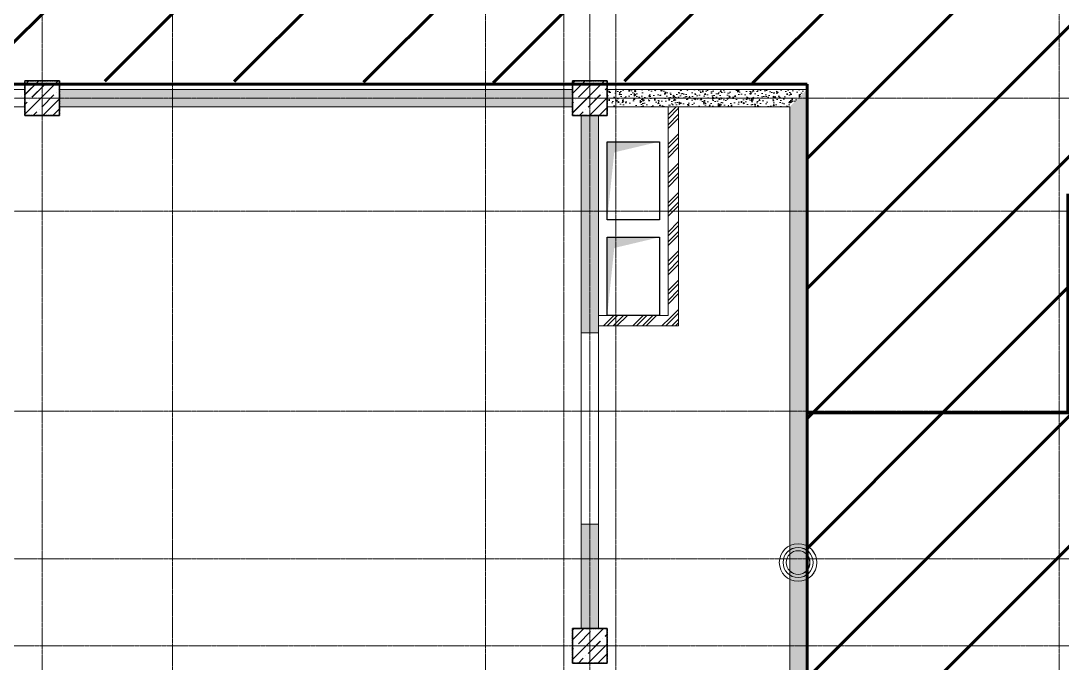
# Model space of a CAD drawing. Header units: millimetres. Extents: x 470010 to 1231400, y -134005 to 421770.
# Drawn here: x 678927 to 690908, y -11611 to -4221 of the extents above; entities that cross this region are included whole.
import ezdxf
from ezdxf.enums import TextEntityAlignment as Align

# ---------------------------------------------------------------- set-up
doc = ezdxf.new("R2010")
doc.units = ezdxf.units.MM
doc.linetypes.add('CENTER2', pattern=[28.575, 19.05, -3.175, 3.175, -3.175])
doc.linetypes.add('HIDDEN2', pattern=[4.7625, 3.175, -1.5875])
doc.layers.get('Defpoints').update_dxf_attribs({"color": 140})
for name, color, linetype, lineweight in [('0) шп потолок', 3, 'Continuous', 60), ('АР_Колонны', 70, 'Continuous', 30), ('АР_Стены ЖБ', 7, 'Continuous', 35), ('АР_Стены кирпич', 32, 'Continuous', 20), ('АР_Стены ПЕНОблок', 52, 'Continuous', 20), ('АР_Штриховка', 8, 'Continuous', 0)]:
    doc.layers.add(name, color=color, linetype=linetype, lineweight=lineweight)
doc.layers.add('АР_Делит', color=120, linetype='Continuous', lineweight=0, plot=False)
doc.layers.add('РД_Проем', color=230, linetype='Continuous', lineweight=0, plot=False)
doc.layers.add('РД_Оси_100', color=7, linetype='Continuous', lineweight=0, true_color=0x525252)
doc.layers.add('РД_проем_инж перемыч_подсчет', color=50, linetype='Continuous', plot=False)
doc.styles.add('style1', font='ARIALN.TTF')

# ---------------------------------------------------------------- blocks, each defined once
blk = doc.blocks.new('СОШ_2200_АР_ОСИ_М100_28.05.24')
at = {"layer": 'АР_Делит', "color": 251, "linetype": 'CENTER2', "true_color": 0x636466}
for p, q in [((-5954.958, 87200), (47367.08, 87200)), ((-5954.958, 83200), (47367.08, 83200))]:
    blk.add_line(p, q, dxfattribs=at)
at = {"layer": 'РД_Оси_100', "color": 251, "linetype": 'CENTER2', "true_color": 0x636466}
for p, q in [((-5954.958, 88500), (119910, 88500)), ((-5954.958, 84900), (119910, 84900)), ((119910, 82200), (-5954.958, 82200))]:
    blk.add_line(p, q, dxfattribs=at)
for points in [[(13200, -6155), (12900, -5755), (12900, 139538.679), (13220.167, 139939.357)], [(6300, -6195.83), (6300, 139538.679), (6450, 139938.679)], [(7800, -6155), (7800, 139938.679)], [(11400, 139938.679), (11400, -6155)], [(12000.12, -6155), (12300, -5755), (12300, 139538.679), (12000, 139938.679)], [(12600, -6155), (12600, 139938.679)], [(17850, 139938.679), (18000, 139538.679), (18000, -6194.092)]]:
    blk.add_lwpolyline(points, dxfattribs=at)
blk = doc.blocks.new('A$C9108343f')
at = {"layer": 'АР_Штриховка', "linetype": 'Continuous', "lineweight": 0, "true_color": 0x000000}
h = blk.add_hatch(dxfattribs=at)
h.set_pattern_fill('AR-CONC', color=18, angle=-315, style=0)
h.set_pattern_definition([(95, (-63444.08, -115658.25), (140.09465, 117.55338), [19.05, -209.55]), (40, (-63444.08, -115658.25), (-160.01845, 110.17673), [15.24, -167.64058]), (145.451445, (-63432.4, -115648.45), (-19.9238, 227.7301), [16.19001, -178.09024]), (91.1842, (-63480, -115622.33), (221.41024, 161.95341), [28.575, -314.325]), (141.63556, (-63461.55, -115608.83), (-7.08662, 342.82676), [24.28502, -267.1356]), (36.18415, (-63480, -115622.33), (-7.08662, 342.82676), [22.85997, -251.45973]), (66, (-63453.06, -115613.35), (179.51998, 34.89515), [19.05, -209.55]), (11, (-63453.06, -115613.35), (-86.53993, 173.9412), [15.24, -167.64]), (116.451445, (-63438.1, -115610.44), (92.98005, 208.83634), [16.19001, -178.08994]), (82.5, (-63444.08, -115658.25), (-57.60547, 61.973414), [0, -165.608, 0, -170.18, 0, -168.275]), (52.5, (-63444.08, -115658.25), (-23.589727, 118.087), [0, -97.028, 0, -161.798, 0, -64.135]), (12.5, (-63484.135, -115698.3), (99.927863, 91.826196), [0, -63.5, 0, -198.12, 0, -262.89]), (2.5, (-63502.1, -115716.26), (86.763904, 122.72239), [0, -82.55, 0, -131.572, 0, -186.69])])
h.paths.add_polyline_path([(13654, 95355), (13654, 95155), (19555, 95155), (19555, 95355)], flags=0)
h = blk.add_hatch(dxfattribs=at)
h.set_pattern_fill('AR-CONC', color=18, angle=45, style=0)
h.set_pattern_definition([(95, (-63444.08, -115658.25), (140.09465, 117.55338), [19.05, -209.55]), (40, (-63444.08, -115658.25), (-160.01845, 110.17673), [15.24, -167.64058]), (145.451445, (-63432.4, -115648.45), (-19.9238, 227.7301), [16.19001, -178.09024]), (91.1842, (-63480, -115622.33), (221.41024, 161.95341), [28.575, -314.325]), (141.63556, (-63461.55, -115608.83), (-7.08662, 342.82676), [24.28502, -267.1356]), (36.18415, (-63480, -115622.33), (-7.08662, 342.82676), [22.85997, -251.45973]), (66, (-63453.06, -115613.35), (179.51998, 34.89515), [19.05, -209.55]), (11, (-63453.06, -115613.35), (-86.53993, 173.9412), [15.24, -167.64]), (116.451445, (-63438.1, -115610.44), (92.98005, 208.83634), [16.19001, -178.08994]), (82.5, (-63444.08, -115658.25), (-57.60547, 61.973414), [0, -165.608, 0, -170.18, 0, -168.275]), (52.5, (-63444.08, -115658.25), (-23.589727, 118.087), [0, -97.028, 0, -161.798, 0, -64.135]), (12.5, (-63484.135, -115698.3), (99.927863, 91.826196), [0, -63.5, 0, -198.12, 0, -262.89]), (2.5, (-63502.1, -115716.26), (86.763904, 122.72239), [0, -82.55, 0, -131.572, 0, -186.69])])
h.paths.add_polyline_path([(19955, 95355), (19955, 95155), (20655, 95155), (20655, 95355)], flags=0)
h.paths.add_polyline_path([(20655, 95355), (20655, 95155), (22055, 95155), (22255, 95355)], flags=0)
h = blk.add_hatch(dxfattribs=at)
h.set_pattern_fill('AR-CONC', color=18, angle=-315, style=0)
h.set_pattern_definition([(95, (-63444.08, -115658.25), (140.09465, 117.55338), [19.05, -209.55]), (40, (-63444.08, -115658.25), (-160.01845, 110.17673), [15.24, -167.64058]), (145.451445, (-63432.4, -115648.45), (-19.9238, 227.7301), [16.19001, -178.09024]), (91.1842, (-63480, -115622.33), (221.41024, 161.95341), [28.575, -314.325]), (141.63556, (-63461.55, -115608.83), (-7.08662, 342.82676), [24.28502, -267.1356]), (36.18415, (-63480, -115622.33), (-7.08662, 342.82676), [22.85997, -251.45973]), (66, (-63453.06, -115613.35), (179.51998, 34.89515), [19.05, -209.55]), (11, (-63453.06, -115613.35), (-86.53993, 173.9412), [15.24, -167.64]), (116.451445, (-63438.1, -115610.44), (92.98005, 208.83634), [16.19001, -178.08994]), (82.5, (-63444.08, -115658.25), (-57.60547, 61.973414), [0, -165.608, 0, -170.18, 0, -168.275]), (52.5, (-63444.08, -115658.25), (-23.589727, 118.087), [0, -97.028, 0, -161.798, 0, -64.135]), (12.5, (-63484.135, -115698.3), (99.927863, 91.826196), [0, -63.5, 0, -198.12, 0, -262.89]), (2.5, (-63502.1, -115716.26), (86.763904, 122.72239), [0, -82.55, 0, -131.572, 0, -186.69])])
h.paths.add_polyline_path([(22255, 95355), (22055, 95155), (22055, 85235), (22255, 85035)], flags=0)
h = blk.add_hatch(dxfattribs=at)
h.set_pattern_fill('ANSI32', color=18, scale=25, angle=-360, style=0)
h.set_pattern_definition([(45, (-63444.08, -115658.25), (-168.3798, 168.3798), []), (45, (-63331.83, -115658.25), (-168.3798, 168.3798), [])])
h.paths.add_polyline_path([(20655, 92755), (20775, 92635), (20775, 95155), (20655, 95155)], flags=0)
h = blk.add_hatch(dxfattribs=at)
h.set_pattern_fill('AR-CONC', color=18, angle=-315, style=0)
h.set_pattern_definition([(95, (-63444.08, -115658.25), (140.09465, 117.55338), [19.05, -209.55]), (40, (-63444.08, -115658.25), (-160.01845, 110.17673), [15.24, -167.64058]), (145.451445, (-63432.4, -115648.45), (-19.9238, 227.7301), [16.19001, -178.09024]), (91.1842, (-63480, -115622.33), (221.41024, 161.95341), [28.575, -314.325]), (141.63556, (-63461.55, -115608.83), (-7.08662, 342.82676), [24.28502, -267.1356]), (36.18415, (-63480, -115622.33), (-7.08662, 342.82676), [22.85997, -251.45973]), (66, (-63453.06, -115613.35), (179.51998, 34.89515), [19.05, -209.55]), (11, (-63453.06, -115613.35), (-86.53993, 173.9412), [15.24, -167.64]), (116.451445, (-63438.1, -115610.44), (92.98005, 208.83634), [16.19001, -178.08994]), (82.5, (-63444.08, -115658.25), (-57.60547, 61.973414), [0, -165.608, 0, -170.18, 0, -168.275]), (52.5, (-63444.08, -115658.25), (-23.589727, 118.087), [0, -97.028, 0, -161.798, 0, -64.135]), (12.5, (-63484.135, -115698.3), (99.927863, 91.826196), [0, -63.5, 0, -198.12, 0, -262.89]), (2.5, (-63502.1, -115716.26), (86.763904, 122.72239), [0, -82.55, 0, -131.572, 0, -186.69])])
h.paths.add_polyline_path([(19855, 95055), (19655, 95055), (19655, 92555), (19855, 92555)], flags=0)
h.paths.add_polyline_path([(19855, 90355), (19655, 90355), (19655, 89155), (19855, 89155)], flags=0)
h = blk.add_hatch(dxfattribs=at)
h.set_pattern_fill('ANSI32', color=18, scale=25, angle=360, style=0)
h.set_pattern_definition([(45, (-63444.08, -115658.25), (-168.3798, 168.3798), []), (45, (-63331.83, -115658.25), (-168.3798, 168.3798), [])])
h.paths.add_polyline_path([(20775, 92635), (20655, 92755), (19855, 92755), (19855, 92635)], flags=0)
at = {"color": 18, "linetype": 'Continuous', "true_color": 0x000000}
for p, q in [((19955, 93855), (19955, 94755)), ((19955, 94755), (20555, 94755)), ((20555, 94755), (20555, 93855)), ((20555, 93855), (19955, 93855)), ((19955, 92755), (19955, 93655)), ((19955, 93655), (20555, 93655)), ((20555, 93655), (20555, 92755)), ((20555, 92755), (19955, 92755))]:
    blk.add_line(p, q, dxfattribs=at)
for points in [[(19955, 93855), (19955, 94755), (20036, 94632), (20555, 94755)], [(19955, 92755), (19955, 93655), (20036, 93532), (20555, 93655)]]:
    blk.add_solid(points, dxfattribs=at)
at = {"layer": '0) шп потолок'}
for points in [[(22255, 95417), (7555, 95417)], [(22255, 95417), (22255, 91635), (25255, 91635), (25255, 94155)], [(19855, 85035), (22255, 85035), (22255, 95355), (22255, 95355)], [(26875, 84175), (26875, 91635), (22255, 91635)]]:
    blk.add_lwpolyline(points, dxfattribs=at)
at = {"layer": 'АР_Делит', "color": 18, "true_color": 0x000000}
for radius in [216, 173, 136]:
    blk.add_circle((22151, 89913), radius, dxfattribs=at)
at = {"layer": 'АР_Колонны', "color": 18, "linetype": 'HIDDEN2', "lineweight": 25, "true_color": 0x000000}
for p, q in [((13255, 95455), (13655, 95455)), ((13255, 95055), (13255, 95455)), ((13655, 95455), (13655, 95055)), ((19555, 95455), (19955, 95455)), ((19555, 95055), (19555, 95455)), ((19955, 95455), (19955, 95055)), ((13655, 95055), (13255, 95055)), ((19955, 95055), (19555, 95055)), ((19555, 89155), (19955, 89155)), ((19555, 88755), (19555, 89155)), ((19955, 89155), (19955, 88755)), ((19955, 88755), (19555, 88755))]:
    blk.add_line(p, q, dxfattribs=at)
at = {"layer": 'АР_Колонны', "color": 18, "linetype": 'Continuous', "lineweight": 15, "true_color": 0x000000}
for p, q in [((13655, 95455), (13255, 95455)), ((13255, 95455), (13255, 95055)), ((13655, 95455), (13255, 95455)), ((13255, 95455), (13255, 95055)), ((13655, 95055), (13655, 95455)), ((13655, 95055), (13655, 95455)), ((19955, 95455), (19555, 95455)), ((19555, 95455), (19555, 95055)), ((19955, 95455), (19555, 95455)), ((19555, 95455), (19555, 95055)), ((19955, 95055), (19955, 95455)), ((19955, 95055), (19955, 95455)), ((13255, 95055), (13655, 95055)), ((13255, 95055), (13655, 95055)), ((19555, 95055), (19955, 95055)), ((19555, 95055), (19955, 95055)), ((19955, 89155), (19555, 89155)), ((19555, 89155), (19555, 88755)), ((19955, 89155), (19555, 89155)), ((19555, 89155), (19555, 88755)), ((19955, 88755), (19955, 89155)), ((19955, 88755), (19955, 89155)), ((19555, 88755), (19955, 88755)), ((19555, 88755), (19955, 88755))]:
    blk.add_line(p, q, dxfattribs=at)
at = {"layer": 'АР_Стены ЖБ', "color": 18, "linetype": 'Continuous', "lineweight": 30, "true_color": 0x000000}
for p, q in [((13655, 95455), (13255, 95455)), ((13255, 95455), (13255, 95055)), ((13655, 95055), (13655, 95455)), ((19955, 95455), (19555, 95455)), ((19555, 95455), (19555, 95055)), ((19955, 95055), (19955, 95455)), ((13255, 95055), (13655, 95055)), ((19555, 95055), (19955, 95055)), ((19955, 89155), (19555, 89155)), ((19555, 89155), (19555, 88755)), ((19955, 88755), (19955, 89155)), ((19555, 88755), (19955, 88755))]:
    blk.add_line(p, q, dxfattribs=at)
at = {"layer": 'АР_Стены кирпич', "color": 18, "linetype": 'Continuous', "lineweight": 20, "true_color": 0x000000}
for p, q in [((20775, 95155), (20655, 95155)), ((20655, 95155), (20655, 92755)), ((20775, 92635), (20775, 95155)), ((20655, 92755), (19855, 92755)), ((19855, 92755), (19855, 92635)), ((19855, 92635), (20775, 92635))]:
    blk.add_line(p, q, dxfattribs=at)
at = {"layer": 'АР_Стены ПЕНОблок', "color": 18, "linetype": 'Continuous', "lineweight": 20, "true_color": 0x000000}
for p, q in [((13256, 95355), (9905, 95355)), ((13256, 95155), (13256, 95355)), ((13654, 95355), (13654, 95155)), ((19555, 95355), (13654, 95355)), ((19555, 95155), (19555, 95355)), ((19955, 95355), (19955, 95155)), ((20655, 95355), (19955, 95355)), ((22255, 95355), (20655, 95355)), ((22255, 85035), (22255, 95355)), ((9905, 95155), (13256, 95155)), ((13654, 95155), (19555, 95155)), ((19955, 95155), (20655, 95155)), ((20655, 95155), (22055, 95155)), ((22055, 95155), (22055, 85235)), ((19855, 95055), (19655, 95055)), ((19655, 95055), (19655, 92555)), ((19855, 92555), (19855, 95055)), ((19655, 92555), (19855, 92555)), ((19855, 90355), (19655, 90355)), ((19655, 90355), (19655, 89155)), ((19855, 89155), (19855, 90355)), ((19655, 89155), (19855, 89155))]:
    blk.add_line(p, q, dxfattribs=at)
at = {"layer": 'АР_Штриховка', "color": 18, "linetype": 'Continuous', "lineweight": 5, "true_color": 0x000000}
for p, q in [((13255, 95296), (13414, 95455)), ((13255, 95071), (13639, 95455)), ((13255, 95408), (13302, 95455)), ((13337, 95266), (13477, 95406)), ((13505, 95434), (13505, 95434)), ((19555, 95309), (19701, 95455)), ((19555, 95085), (19925, 95455)), ((19555, 95422), (19588, 95455)), ((19623, 95266), (19764, 95406)), ((19792, 95434), (19792, 95434)), ((19932, 95350), (19955, 95373)), ((13449, 95153), (13590, 95294)), ((13618, 95322), (13618, 95322)), ((13646, 95350), (13655, 95359)), ((19736, 95153), (19876, 95294)), ((19750, 95055), (19955, 95260)), ((19904, 95322), (19904, 95322)), ((13255, 95183), (13281, 95209)), ((13309, 95237), (13309, 95237)), ((13463, 95055), (13655, 95247)), ((13576, 95055), (13655, 95134)), ((19555, 95197), (19567, 95209)), ((19595, 95237), (19595, 95237)), ((19862, 95055), (19955, 95148)), ((13351, 95055), (13393, 95097)), ((13421, 95125), (13421, 95125)), ((19637, 95055), (19679, 95097)), ((19707, 95125), (19707, 95125)), ((19555, 89023), (19687, 89155)), ((19555, 88799), (19911, 89155)), ((19555, 89136), (19574, 89155)), ((19792, 89148), (19792, 89148)), ((19623, 88979), (19764, 89120)), ((19904, 89035), (19904, 89035)), ((19932, 89064), (19955, 89087)), ((19555, 88911), (19567, 88923)), ((19595, 88951), (19595, 88951)), ((19736, 88867), (19876, 89007)), ((19736, 88755), (19955, 88974)), ((19623, 88755), (19679, 88811)), ((19707, 88839), (19707, 88839)), ((19848, 88755), (19955, 88862))]:
    blk.add_line(p, q, dxfattribs=at)
at = {"layer": 'АР_Штриховка', "color": 18, "linetype": 'Continuous', "lineweight": 0, "true_color": 0x000000}
for p, q in [((13212, 95274), (13212, 95274)), ((13254, 95270), (13254, 95270)), ((13234, 95174), (13234, 95174))]:
    blk.add_line(p, q, dxfattribs=at)
at = {"layer": 'РД_Проем', "color": 18, "linetype": 'Continuous', "lineweight": 15, "true_color": 0x000000}
for p, q in [((19655, 90355), (19655, 92555)), ((19855, 90355), (19855, 92555))]:
    blk.add_line(p, q, dxfattribs=at)
at = {"layer": 'РД_проем_инж перемыч_подсчет', "color": 18, "linetype": 'Continuous', "lineweight": 15, "true_color": 0x000000}
for p, q in [((19655, 92755), (19655, 90155)), ((19855, 92755), (19855, 90155))]:
    blk.add_line(p, q, dxfattribs=at)
at = {"layer": 'РД_Оси_100'}
blk.add_blockref('СОШ_2200_АР_ОСИ_М100_28.05.24', (7155, 6755), dxfattribs=at)
at = {"layer": 'Defpoints', "color": 18, "true_color": 0x000000, "style": 'style1'}
for p in [(143949, 316089), (143975, 281640), (143890, 273245), (143840, 264277), (143968, 254892), (12252, 104178), (12383, 96023)]:
    blk.add_attdef('АР-ПОМЕЩЕНИЕ:НАИМЕНОВАНИЕ', text='', height=100, dxfattribs=at).set_placement(p, align=Align.MIDDLE)
at = {"layer": 'Defpoints', "color": 18, "true_color": 0x000000, "style": 'style1', "flags": 8}
for p in [(143951, 279099), (143848, 269251), (143875, 260094), (144050, 250825), (163419, 238153), (155897, 237966), (183037, 237966), (143343, 237876)]:
    blk.add_attdef('АР-ПОМЕЩЕНИЕ:НАИМЕНОВАНИЕ', text='', height=100, dxfattribs=at).set_placement(p, align=Align.MIDDLE)

msp = doc.modelspace()

# ---------------------------------------------------------------- hatches: boundary and pattern name
at = {"layer": '0) шп потолок'}
h = msp.add_hatch(dxfattribs=at)
h.set_pattern_fill('ANSI31', color=3, scale=333)
h.paths.add_polyline_path([(692573.57, -5368.49), (692340.917, -5368.49), (692340.917, -4949.182), (692340.917, -4948.816), (692557.589, -4948.816), (692557.589, -3260.628), (692340.917, -3260.628), (692340.917, -2811.242), (691447.991, -2811.242), (691423.57, -2835.663), (691423.57, -3061.242), (690923.57, -3061.242), (690923.57, -2811.242), (685723.57, -2811.242), (685723.57, -3061.242), (685223.57, -3061.242), (685223.57, -2811.242), (679436.899, -2811.242), (679423.57, -2824.571), (679423.57, -3061.242), (678923.57, -3061.242), (678923.57, -2811.242), (674843.57, -2811.242), (674843.57, -3131.242), (672973.57, -3131.242), (672973.57, -4861.242), (673273.57, -4861.242), (673273.57, -4948.816), (678973.57, -4948.816), (678973.57, -4911.242), (679373.57, -4911.242), (685273.57, -4937.019), (685273.57, -4911.242), (685673.57, -4911.242), (687973.686, -4948.816), (687973.686, -5011.242), (687973.944, -5011.242), (687973.944, -8731.242), (690973.57, -8731.242), (690973.57, -6211.242), (692573.57, -6211.242)])
h = msp.add_hatch(dxfattribs=at)
h.set_pattern_fill('ANSI31', color=3, scale=333)
h.paths.add_polyline_path([(698053.57, -16191.252), (692593.57, -16191.252), (692593.57, -8731.242), (687973.944, -8731.242), (687973.944, -15331.242), (686493.57, -15331.242), (686493.57, -16471.242), (685598.618, -16471.242), (685598.618, -17211.242), (685691.488, -17211.242), (685673.57, -17229.16), (685673.57, -17611.242), (685618.97, -22866.242), (686493.57, -22866.242), (686493.57, -23331.242), (686493.57, -23386.205), (686493.57, -23986.205), (686493.57, -24171.223), (686493.57, -24825.077), (687115.659, -24825.077), (687115.659, -24604.549), (687535.333, -24604.549), (687535.333, -24825.077), (689741.04, -24825.077), (689741.04, -24579.548), (690160.714, -24579.548), (690160.714, -24825.077), (690973.57, -24825.077), (690973.57, -24636.238), (691400.117, -24636.238), (691373.57, -24662.785), (691373.57, -24825.077), (692593.57, -24825.077), (696872.757, -24836.238), (696873.57, -24836.238), (696873.57, -24636.24), (697273.57, -24636.24), (697273.57, -24836.238), (700273.57, -24836.238), (700273.57, -24536.242), (700368.115, -24536.242), (700373.57, -24530.787), (700373.57, -22131.242), (698053.57, -22131.242)])
h.paths.add_polyline_path([(696875.655, -20911.242), (696875.655, -20511.242), (697275.655, -20511.242), (697275.655, -20911.242)], flags=16)
h.paths.add_polyline_path([(691373.57, -20846.176), (691308.503, -20911.242), (691373.57, -20911.242)], flags=0)
h.paths.add_polyline_path([(691373.57, -20733.922), (691196.25, -20911.242), (691373.57, -20911.242)], flags=0)
h.paths.add_polyline_path([(691373.57, -20511.242), (691371.744, -20511.242), (690973.57, -20909.416), (690973.57, -20911.242), (691373.57, -20911.242)], flags=16)
h.paths.add_polyline_path([(691373.57, -20511.242), (691147.237, -20511.242), (690973.57, -20684.91), (690973.57, -20911.242), (691373.57, -20911.242)], flags=0)
h.paths.add_polyline_path([(691373.571, -20591.242), (691573.553, -20591.242), (691573.553, -20831.242), (691373.571, -20831.242), (691373.571, -20911.242), (691653.553, -20911.242), (691653.553, -20511.242), (691373.571, -20511.242)], flags=16)
h.paths.add_polyline_path([(691034.984, -20511.242), (690973.57, -20572.656), (690973.57, -20511.242)], flags=0)
h.paths.add_polyline_path([(691371.485, -14911.242), (690971.485, -14911.242), (690971.485, -14511.242), (691371.485, -14511.242)], flags=16)
h.paths.add_polyline_path([(691373.57, -10611.242), (690944.449, -10611.242), (690973.57, -10582.121), (690973.57, -10211.242), (691373.57, -10211.242)], flags=16)
h.paths.add_polyline_path([(691373.57, -10611.242), (690973.57, -10611.242), (690973.57, -10211.242), (691373.57, -10211.242)], flags=16)
at = {"layer": 'АР_Штриховка', "linetype": 'Continuous', "lineweight": 0, "true_color": 0x000000}
h = msp.add_hatch(dxfattribs=at)
h.set_pattern_fill('AR-CONC', color=18, angle=-315, style=0)
h.set_pattern_definition([(95, (602274.53, -216024.49), (140.09465, 117.55338), [19.05, -209.55]), (40, (602274.53, -216024.5), (-160.01845, 110.17673), [15.24, -167.64058]), (145.451445, (602286.2, -216014.7), (-19.9238, 227.7301), [16.19001, -178.09024]), (91.1842, (602238.6, -215988.57), (221.41024, 161.95341), [28.575, -314.325]), (141.63556, (602257.06, -215975.07), (-7.08662, 342.82676), [24.28502, -267.1356]), (36.18415, (602238.6, -215988.57), (-7.08662, 342.82676), [22.85997, -251.45973]), (66, (602265.55, -215979.59), (179.51998, 34.89515), [19.05, -209.55]), (11, (602265.55, -215979.59), (-86.53993, 173.9412), [15.24, -167.64]), (116.451445, (602280.51, -215976.68), (92.98005, 208.83634), [16.19001, -178.08994]), (82.5, (602274.53, -216024.49), (-57.60547, 61.973414), [0, -165.608, 0, -170.18, 0, -168.275]), (52.5, (602274.53, -216024.49), (-23.589727, 118.087), [0, -97.028, 0, -161.798, 0, -64.135]), (12.5, (602234.48, -216064.544), (99.927863, 91.826196), [0, -63.5, 0, -198.12, 0, -262.89]), (2.5, (602216.52, -216082.5), (86.763904, 122.72239), [0, -82.55, 0, -131.572, 0, -186.69])])
h.paths.add_polyline_path([(679372.57, -5011.242), (679372.57, -5211.242), (685273.57, -5211.242), (685273.57, -5011.242)], flags=0)
h = msp.add_hatch(dxfattribs=at)
h.set_pattern_fill('AR-CONC', color=18, angle=45, style=0)
h.set_pattern_definition([(95, (602274.53, -216024.49), (140.09465, 117.55338), [19.05, -209.55]), (40, (602274.53, -216024.5), (-160.01845, 110.17673), [15.24, -167.64058]), (145.451445, (602286.2, -216014.7), (-19.9238, 227.7301), [16.19001, -178.09024]), (91.1842, (602238.6, -215988.57), (221.41024, 161.95341), [28.575, -314.325]), (141.63556, (602257.06, -215975.07), (-7.08662, 342.82676), [24.28502, -267.1356]), (36.18415, (602238.6, -215988.57), (-7.08662, 342.82676), [22.85997, -251.45973]), (66, (602265.55, -215979.59), (179.51998, 34.89515), [19.05, -209.55]), (11, (602265.55, -215979.59), (-86.53993, 173.9412), [15.24, -167.64]), (116.451445, (602280.51, -215976.68), (92.98005, 208.83634), [16.19001, -178.08994]), (82.5, (602274.53, -216024.49), (-57.60547, 61.973414), [0, -165.608, 0, -170.18, 0, -168.275]), (52.5, (602274.53, -216024.49), (-23.589727, 118.087), [0, -97.028, 0, -161.798, 0, -64.135]), (12.5, (602234.48, -216064.544), (99.927863, 91.826196), [0, -63.5, 0, -198.12, 0, -262.89]), (2.5, (602216.52, -216082.5), (86.763904, 122.72239), [0, -82.55, 0, -131.572, 0, -186.69])])
h.paths.add_polyline_path([(685673.57, -5011.242), (685673.57, -5211.242), (686373.57, -5211.242), (686373.57, -5011.242)], flags=0)
h.paths.add_polyline_path([(686373.57, -5011.242), (686373.57, -5211.242), (687773.93, -5211.242), (687973.944, -5011.242)], flags=0)
h = msp.add_hatch(dxfattribs=at)
h.set_pattern_fill('AR-CONC', color=18, angle=-315, style=0)
h.set_pattern_definition([(95, (602274.53, -216024.49), (140.09465, 117.55338), [19.05, -209.55]), (40, (602274.53, -216024.5), (-160.01845, 110.17673), [15.24, -167.64058]), (145.451445, (602286.2, -216014.7), (-19.9238, 227.7301), [16.19001, -178.09024]), (91.1842, (602238.6, -215988.57), (221.41024, 161.95341), [28.575, -314.325]), (141.63556, (602257.06, -215975.07), (-7.08662, 342.82676), [24.28502, -267.1356]), (36.18415, (602238.6, -215988.57), (-7.08662, 342.82676), [22.85997, -251.45973]), (66, (602265.55, -215979.59), (179.51998, 34.89515), [19.05, -209.55]), (11, (602265.55, -215979.59), (-86.53993, 173.9412), [15.24, -167.64]), (116.451445, (602280.51, -215976.68), (92.98005, 208.83634), [16.19001, -178.08994]), (82.5, (602274.53, -216024.49), (-57.60547, 61.973414), [0, -165.608, 0, -170.18, 0, -168.275]), (52.5, (602274.53, -216024.49), (-23.589727, 118.087), [0, -97.028, 0, -161.798, 0, -64.135]), (12.5, (602234.48, -216064.544), (99.927863, 91.826196), [0, -63.5, 0, -198.12, 0, -262.89]), (2.5, (602216.52, -216082.5), (86.763904, 122.72239), [0, -82.55, 0, -131.572, 0, -186.69])])
h.paths.add_polyline_path([(687973.944, -5011.242), (687773.93, -5211.242), (687773.243, -15131.242), (687973.229, -15331.242)], flags=0)
h = msp.add_hatch(dxfattribs=at)
h.set_pattern_fill('ANSI32', color=18, scale=25, angle=-360, style=0)
h.set_pattern_definition([(45, (602274.53, -216024.5), (-168.3798, 168.3798), []), (45, (602386.78, -216024.5), (-168.3798, 168.3798), [])])
h.paths.add_polyline_path([(686373.57, -7611.242), (686493.57, -7731.242), (686493.57, -5211.242), (686373.57, -5211.242)], flags=0)
h = msp.add_hatch(dxfattribs=at)
h.set_pattern_fill('AR-CONC', color=18, angle=-315, style=0)
h.set_pattern_definition([(95, (602274.53, -216024.49), (140.09465, 117.55338), [19.05, -209.55]), (40, (602274.53, -216024.5), (-160.01845, 110.17673), [15.24, -167.64058]), (145.451445, (602286.2, -216014.7), (-19.9238, 227.7301), [16.19001, -178.09024]), (91.1842, (602238.6, -215988.57), (221.41024, 161.95341), [28.575, -314.325]), (141.63556, (602257.06, -215975.07), (-7.08662, 342.82676), [24.28502, -267.1356]), (36.18415, (602238.6, -215988.57), (-7.08662, 342.82676), [22.85997, -251.45973]), (66, (602265.55, -215979.59), (179.51998, 34.89515), [19.05, -209.55]), (11, (602265.55, -215979.59), (-86.53993, 173.9412), [15.24, -167.64]), (116.451445, (602280.51, -215976.68), (92.98005, 208.83634), [16.19001, -178.08994]), (82.5, (602274.53, -216024.49), (-57.60547, 61.973414), [0, -165.608, 0, -170.18, 0, -168.275]), (52.5, (602274.53, -216024.49), (-23.589727, 118.087), [0, -97.028, 0, -161.798, 0, -64.135]), (12.5, (602234.48, -216064.544), (99.927863, 91.826196), [0, -63.5, 0, -198.12, 0, -262.89]), (2.5, (602216.52, -216082.5), (86.763904, 122.72239), [0, -82.55, 0, -131.572, 0, -186.69])])
h.paths.add_polyline_path([(685573.57, -5311.242), (685373.57, -5311.242), (685373.57, -7811.242), (685573.57, -7811.242)], flags=0)
h.paths.add_polyline_path([(685573.57, -10011.242), (685373.57, -10011.242), (685373.57, -11211.242), (685573.57, -11211.242)], flags=0)
h = msp.add_hatch(dxfattribs=at)
h.set_pattern_fill('ANSI32', color=18, scale=25, angle=360, style=0)
h.set_pattern_definition([(45, (602274.53, -216024.5), (-168.3798, 168.3798), []), (45, (602386.78, -216024.5), (-168.3798, 168.3798), [])])
h.paths.add_polyline_path([(686493.57, -7731.242), (686373.57, -7611.242), (685573.57, -7611.242), (685573.57, -7731.242)], flags=0)

# ---------------------------------------------------------------- linework, layer by layer
at = {"color": 18, "linetype": 'Continuous', "true_color": 0x000000}
for p, q in [((685673.57, -6511.242), (685673.57, -5611.242)), ((685673.57, -5611.242), (686273.57, -5611.242)), ((686273.57, -5611.242), (686273.57, -6511.242)), ((686273.57, -6511.242), (685673.57, -6511.242)), ((685673.57, -7611.242), (685673.57, -6711.242)), ((685673.57, -6711.242), (686273.57, -6711.242)), ((686273.57, -6711.242), (686273.57, -7611.242)), ((686273.57, -7611.242), (685673.57, -7611.242))]:
    msp.add_line(p, q, dxfattribs=at)
for points in [[(685673.57, -6511.242), (685673.57, -5611.242), (685754.359, -5734.161), (686273.57, -5611.242)], [(685673.57, -7611.242), (685673.57, -6711.242), (685754.359, -6834.161), (686273.57, -6711.242)]]:
    msp.add_solid(points, dxfattribs=at)
at = {"layer": '0) шп потолок'}
for points in [[(687973.686, -4948.816), (673273.57, -4948.816)], [(685573.57, -15331.242), (687973.944, -15331.242), (687973.944, -5011.242), (687973.686, -5011.242)], [(687973.686, -4948.816), (687973.686, -8731.242), (690973.57, -8731.242), (690973.57, -6211.242)], [(692593.57, -16191.252), (692593.57, -8731.242), (687973.686, -8731.242)]]:
    msp.add_lwpolyline(points, dxfattribs=at)
at = {"layer": 'АР_Делит', "color": 18, "true_color": 0x000000}
for radius in [216.336, 173.036, 136.212]:
    msp.add_circle((687870.065, -10453.162), radius, dxfattribs=at)
at = {"layer": 'АР_Колонны', "color": 18, "linetype": 'HIDDEN2', "lineweight": 25, "true_color": 0x000000}
for p, q in [((678973.57, -4911.242), (679373.57, -4911.242)), ((678973.57, -5311.242), (678973.57, -4911.242)), ((679373.57, -4911.242), (679373.57, -5311.242)), ((685273.57, -4911.242), (685673.57, -4911.242)), ((685273.57, -5311.242), (685273.57, -4911.242)), ((685673.57, -4911.242), (685673.57, -5311.242)), ((679373.57, -5311.242), (678973.57, -5311.242)), ((685673.57, -5311.242), (685273.57, -5311.242)), ((685273.57, -11211.242), (685673.57, -11211.242)), ((685273.57, -11611.242), (685273.57, -11211.242)), ((685673.57, -11211.242), (685673.57, -11611.242)), ((685673.57, -11611.242), (685273.57, -11611.242))]:
    msp.add_line(p, q, dxfattribs=at)
at = {"layer": 'АР_Колонны', "color": 18, "linetype": 'Continuous', "lineweight": 15, "true_color": 0x000000}
for p, q in [((679373.57, -4911.242), (678973.57, -4911.242)), ((678973.57, -4911.242), (678973.57, -5311.242)), ((679373.57, -4911.242), (678973.57, -4911.242)), ((678973.57, -4911.242), (678973.57, -5311.242)), ((679373.57, -5311.242), (679373.57, -4911.242)), ((679373.57, -5311.242), (679373.57, -4911.242)), ((685673.57, -4911.242), (685273.57, -4911.242)), ((685273.57, -4911.242), (685273.57, -5311.242)), ((685673.57, -4911.242), (685273.57, -4911.242)), ((685273.57, -4911.242), (685273.57, -5311.242)), ((685673.57, -5311.242), (685673.57, -4911.242)), ((685673.57, -5311.242), (685673.57, -4911.242)), ((678973.57, -5311.242), (679373.57, -5311.242)), ((678973.57, -5311.242), (679373.57, -5311.242)), ((685273.57, -5311.242), (685673.57, -5311.242)), ((685273.57, -5311.242), (685673.57, -5311.242)), ((685673.57, -11211.242), (685273.57, -11211.242)), ((685273.57, -11211.242), (685273.57, -11611.242)), ((685673.57, -11211.242), (685273.57, -11211.242)), ((685273.57, -11211.242), (685273.57, -11611.242)), ((685673.57, -11611.242), (685673.57, -11211.242)), ((685673.57, -11611.242), (685673.57, -11211.242)), ((685273.57, -11611.242), (685673.57, -11611.242)), ((685273.57, -11611.242), (685673.57, -11611.242))]:
    msp.add_line(p, q, dxfattribs=at)
at = {"layer": 'АР_Стены ЖБ', "color": 18, "linetype": 'Continuous', "lineweight": 30, "true_color": 0x000000}
for p, q in [((679373.57, -4911.242), (678973.57, -4911.242)), ((678973.57, -4911.242), (678973.57, -5311.242)), ((679373.57, -5311.242), (679373.57, -4911.242)), ((685673.57, -4911.242), (685273.57, -4911.242)), ((685273.57, -4911.242), (685273.57, -5311.242)), ((685673.57, -5311.242), (685673.57, -4911.242)), ((678973.57, -5311.242), (679373.57, -5311.242)), ((685273.57, -5311.242), (685673.57, -5311.242)), ((685673.57, -11211.242), (685273.57, -11211.242)), ((685273.57, -11211.242), (685273.57, -11611.242)), ((685673.57, -11611.242), (685673.57, -11211.242)), ((685273.57, -11611.242), (685673.57, -11611.242))]:
    msp.add_line(p, q, dxfattribs=at)
at = {"layer": 'АР_Стены кирпич', "color": 18, "linetype": 'Continuous', "lineweight": 20, "true_color": 0x000000}
for p, q in [((686493.57, -5211.242), (686373.57, -5211.242)), ((686373.57, -5211.242), (686373.57, -7611.242)), ((686493.57, -7731.242), (686493.57, -5211.242)), ((686373.57, -7611.242), (685573.57, -7611.242)), ((685573.57, -7611.242), (685573.57, -7731.242)), ((685573.57, -7731.242), (686493.57, -7731.242))]:
    msp.add_line(p, q, dxfattribs=at)
at = {"layer": 'АР_Стены ПЕНОблок', "color": 18, "linetype": 'Continuous', "lineweight": 20, "true_color": 0x000000}
for p, q in [((678974.57, -5011.242), (675623.569, -5011.242)), ((678974.57, -5211.242), (678974.57, -5011.242)), ((679372.57, -5011.242), (679372.57, -5211.242)), ((685273.57, -5011.242), (679372.57, -5011.242)), ((685273.57, -5211.242), (685273.57, -5011.242)), ((685673.57, -5011.242), (685673.57, -5211.242)), ((686373.57, -5011.242), (685673.57, -5011.242)), ((687973.944, -5011.242), (686373.57, -5011.242)), ((687973.229, -15331.242), (687973.944, -5011.242)), ((675623.569, -5211.242), (678974.57, -5211.242)), ((679372.57, -5211.242), (685273.57, -5211.242)), ((685673.57, -5211.242), (686373.57, -5211.242)), ((686373.57, -5211.242), (687773.93, -5211.242)), ((687773.93, -5211.242), (687773.243, -15131.242)), ((685573.57, -5311.242), (685373.57, -5311.242)), ((685373.57, -5311.242), (685373.57, -7811.242)), ((685573.57, -7811.242), (685573.57, -5311.242)), ((685373.57, -7811.242), (685573.57, -7811.242)), ((685573.57, -10011.242), (685373.57, -10011.242)), ((685373.57, -10011.242), (685373.57, -11211.242)), ((685573.57, -11211.242), (685573.57, -10011.242)), ((685373.57, -11211.242), (685573.57, -11211.242))]:
    msp.add_line(p, q, dxfattribs=at)
at = {"layer": 'АР_Штриховка', "color": 18, "linetype": 'Continuous', "lineweight": 5, "true_color": 0x000000}
for p, q in [((678973.57, -5070.622), (679132.95, -4911.242)), ((678973.57, -5295.128), (679357.456, -4911.242)), ((678973.57, -4958.369), (679020.697, -4911.242)), ((685273.57, -5056.801), (685419.129, -4911.242)), ((685273.57, -5281.308), (685643.636, -4911.242)), ((685273.57, -4944.548), (685306.876, -4911.242)), ((679055.719, -5100.726), (679196.036, -4960.41)), ((679364.415, -5016.536), (679373.57, -5007.382)), ((685341.898, -5100.726), (685482.215, -4960.41)), ((685650.595, -5016.536), (685673.57, -4993.561)), ((679167.972, -5212.979), (679308.289, -5072.663)), ((679181.963, -5311.242), (679373.57, -5119.635)), ((685454.151, -5212.979), (685594.468, -5072.663)), ((685468.142, -5311.242), (685673.57, -5105.814)), ((678973.57, -5182.875), (678999.592, -5156.853)), ((679069.709, -5311.242), (679111.846, -5269.106)), ((679294.216, -5311.242), (679373.57, -5231.888)), ((685273.57, -5169.055), (685285.772, -5156.853)), ((685355.889, -5311.242), (685398.025, -5269.106)), ((685580.395, -5311.242), (685673.57, -5218.067)), ((685273.57, -11342.981), (685405.308, -11211.242)), ((685273.57, -11567.487), (685629.815, -11211.242)), ((685273.57, -11230.727), (685293.055, -11211.242)), ((685341.898, -11386.905), (685482.215, -11246.589)), ((685454.151, -11499.159), (685594.468, -11358.842)), ((685650.595, -11302.716), (685673.57, -11279.74)), ((685273.57, -11455.234), (685285.772, -11443.032)), ((685454.321, -11611.242), (685673.57, -11391.993)), ((685342.068, -11611.242), (685398.025, -11555.285)), ((685566.574, -11611.242), (685673.57, -11504.247))]:
    msp.add_line(p, q, dxfattribs=at)
at = {"layer": 'РД_Проем', "color": 18, "linetype": 'Continuous', "lineweight": 15, "true_color": 0x000000}
for p, q in [((685373.57, -10011.242), (685373.57, -7811.242)), ((685573.57, -10011.242), (685573.57, -7811.242))]:
    msp.add_line(p, q, dxfattribs=at)
at = {"layer": 'РД_проем_инж перемыч_подсчет', "color": 18, "linetype": 'Continuous', "lineweight": 15, "true_color": 0x000000}
for p, q in [((685373.57, -7611.242), (685373.57, -10211.242)), ((685573.57, -7611.242), (685573.57, -10211.242))]:
    msp.add_line(p, q, dxfattribs=at)

# ---------------------------------------------------------------- block references
msp.add_blockref('A$C9108343f', (665718.612, -100366.242))
at = {"layer": 'РД_Оси_100'}
msp.add_blockref('СОШ_2200_АР_ОСИ_М100_28.05.24', (672873.57, -93611.242), dxfattribs=at)

doc.saveas('drawing.dxf')
